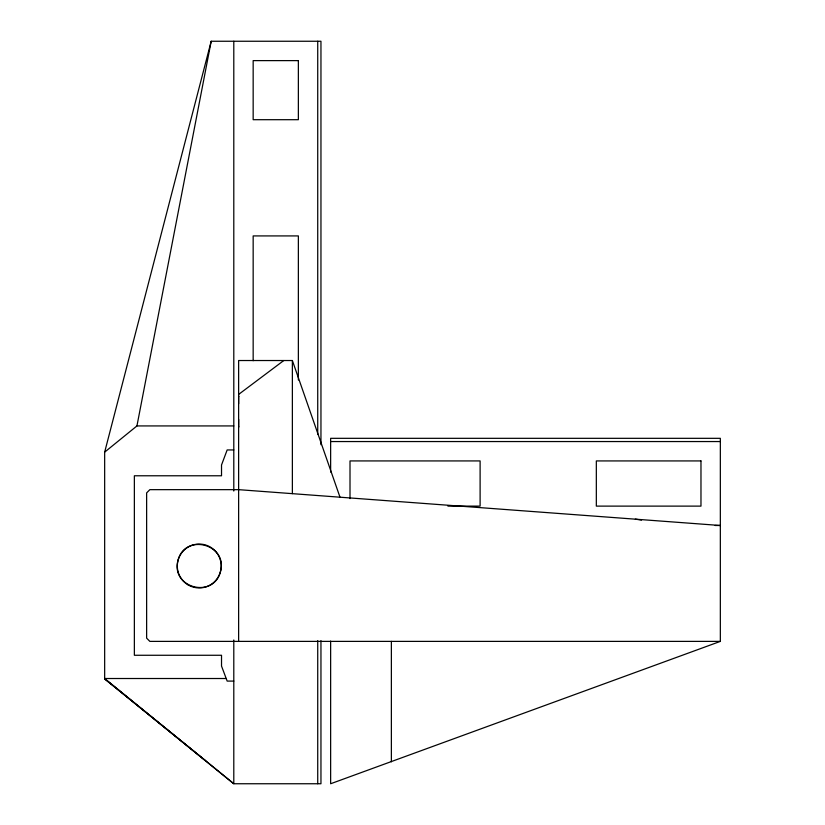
<?xml version="1.0" encoding="UTF-8"?>
<svg xmlns="http://www.w3.org/2000/svg" width="825" height="825" viewBox="0 0 825 825"><rect width="100%" height="100%" fill="white"/><g stroke="black" fill="none" stroke-linecap="round" stroke-linejoin="round"><path stroke-width="1.24" d="M238.631 419.337L238.631 427.092L238.631 426.556M238.631 403.848L238.631 396.093L238.631 396.629M320.956 640.664L320.956 783.75L233.795 783.75L104.662 678.893L104.662 452.141L136.94 425.927L211.19 41.25L320.956 41.25L320.956 444.727M104.662 452.141L211.19 41.25M238.631 394.412L283.79 360.525M330.639 641.097L330.639 783.75L720.338 641.386L720.338 438.323L330.639 438.323L330.639 472.075M340.044 497.331L292.37 360.525L238.631 360.525L238.631 641.386M136.94 425.927L233.795 425.927M330.639 441.55L720.338 441.55M233.795 449.945L227.164 449.945L221.523 464.98L221.523 475.778L134.362 475.778L134.362 655.267L221.523 655.267L221.523 666.064L227.164 681.089L233.795 681.089M447.903 506.117L480.109 506.117L480.109 460.927L350.006 460.927L350.006 498.589M715.192 525.494L720.338 525.494L238.631 489.658L149.861 489.658L146.633 492.886L146.633 638.158L149.861 641.386L720.338 641.386M226.194 678.511L104.662 678.511L233.795 783.75L233.795 639.983M104.662 678.893L205.683 760.794M635.322 519.162L641.53 520.08M391.37 641.386L391.37 761.815M317.728 41.25L317.728 434.414M317.728 640.664L317.728 783.75M298.361 380.026L298.361 235.919L253.162 235.919L253.162 360.721M292.37 360.525L292.37 493.649M233.795 41.25L233.795 491.04M178.035 560.309C170.383 587.771 213.355 599.28 220.45 571.673C228.102 544.222 185.13 532.713 178.035 560.309M298.361 60.617L253.162 60.617L253.162 119.697L298.361 119.697L298.361 60.617M700.972 460.927L596.331 460.927L596.331 506.117L700.972 506.117L700.972 460.927M188.265 585.007A21.955 21.955 0 0 0 221.193 565.991A21.955 21.955 0 0 0 188.265 546.985A21.955 21.955 0 0 0 188.265 585.007"/></g></svg>
